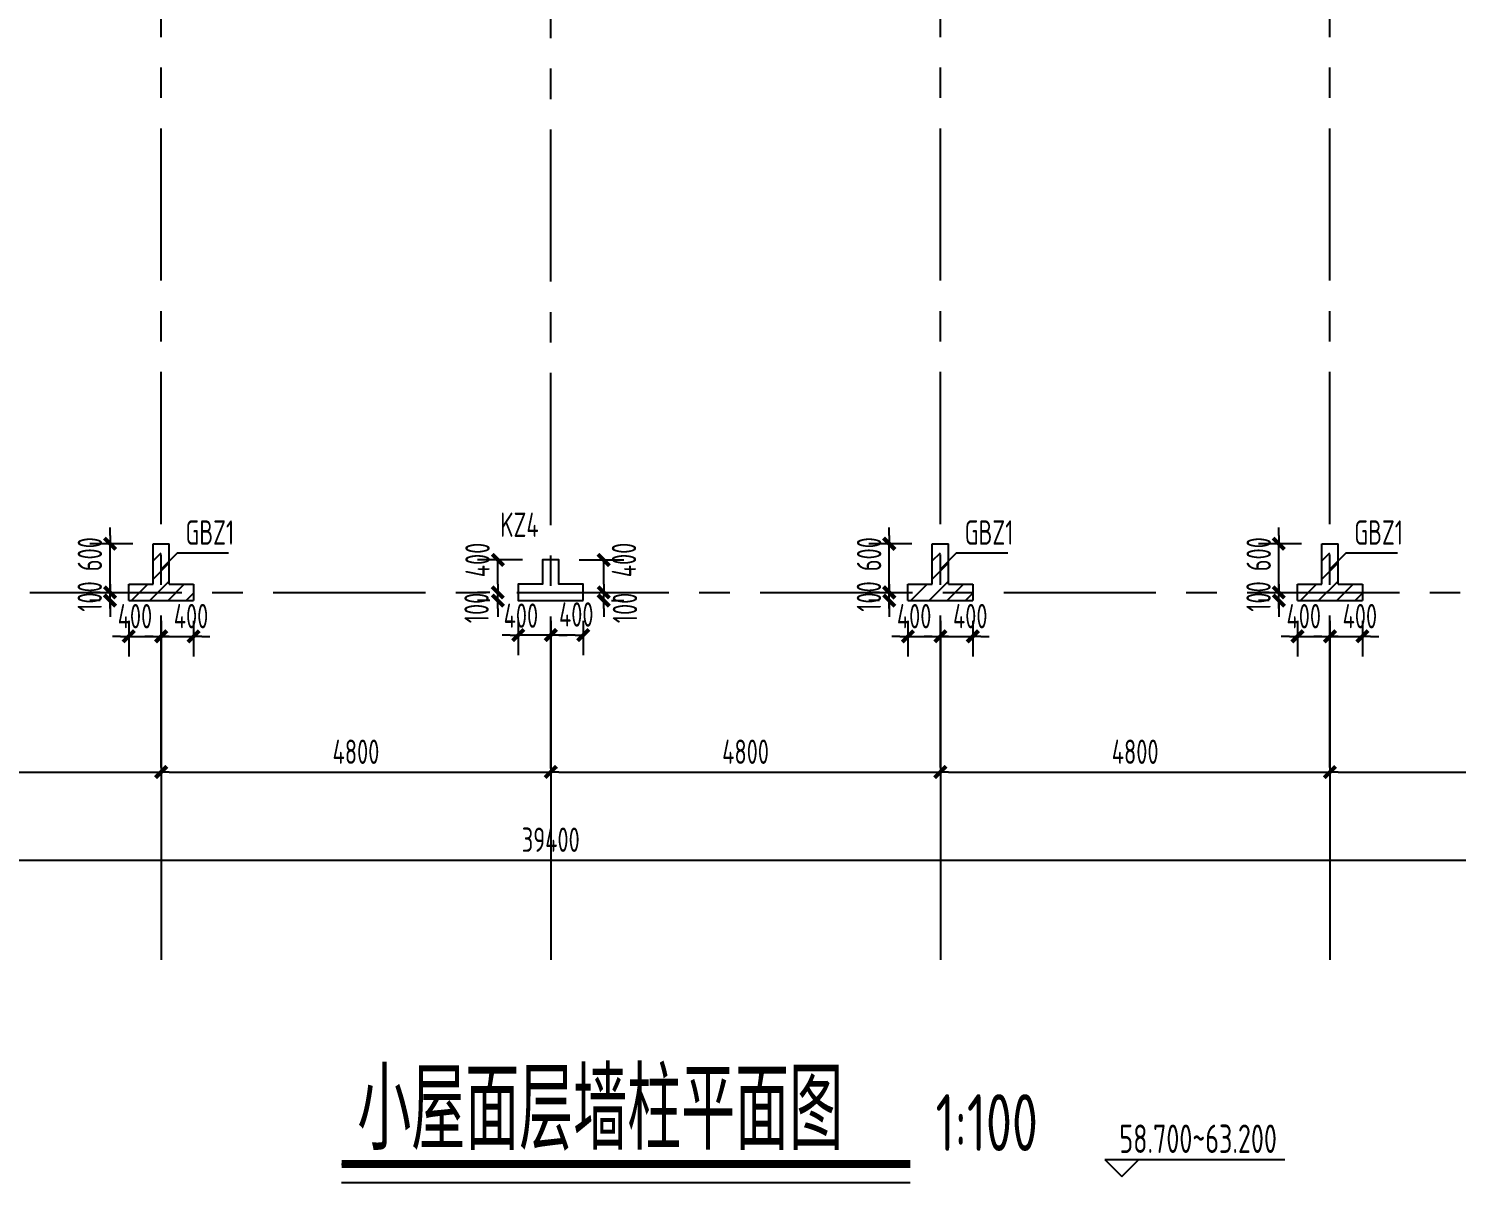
# Model space of a CAD drawing. Extents: x 580289 to 1106878, y -144605 to 78052.
# Drawn here: x 947210 to 964802, y 48427 to 62645 of the extents above; entities that cross this region are included whole.
import ezdxf
from ezdxf.enums import TextEntityAlignment as Align

# ---------------------------------------------------------------- set-up
doc = ezdxf.new("R2010")
doc.units = 0
doc.header["$LTSCALE"] = 100
doc.linetypes.add('CENTER', pattern=[2, 1.25, -0.25, 0.25, -0.25])
doc.linetypes.add('CONTINOUS', pattern=[0])
doc.layers.get('0').update_dxf_attribs({"linetype": 'CONTINUOUS'})
doc.layers.get('Defpoints').update_dxf_attribs({"linetype": 'CONTINUOUS'})
for name, color, linetype in [('AXIS', 3, 'CONTINUOUS'), ('b边缘构件阴影', 240, 'CONTINUOUS'), ('COLU', 7, 'CONTINUOUS'), ('DIM', 3, 'CONTINUOUS'), ('PAXIS', 253, 'CENTER'), ('PUB_DIM', 3, 'CONTINUOUS'), ('TEXT', 2, 'CONTINUOUS'), ('THIN', 7, 'CONTINUOUS'), ('柱标注', 2, 'CONTINUOUS')]:
    doc.layers.add(name, color=color, linetype=linetype)
doc.styles.get("Standard").update_dxf_attribs({"font": 'tssdeng.shx', "width": 0.7, "bigfont": 'tssdchn.shx'})
doc.styles.add('TSSD_Dimension', font='Tssdeng.shx', dxfattribs={"width": 0.7, "bigfont": 'tssdchn.shx'})
doc.dimstyles.new('TSSD_100_100$0', dxfattribs={"dimtxt": 300, "dimasz": 100, "dimexe": 250, "dimexo": 250, "dimgap": 100, "dimtad": 1, "dimdec": 0, "dimzin": 0, "dimdsep": 46, "dimtxsty": 'TSSD_Dimension', "dimblk": '_TSDBK', "dimblk1": '_TSDBK', "dimblk2": '_TSDBK', "dimsah": 1, "dimcen": 0, "dimclrt": 7, "dimadec": 0, "dimazin": 0, "dimtfac": 1, "dimtdec": 0, "dimtix": 1, "dimtmove": 2, "dimatfit": 3, "dimldrblk": '_TSDBK', "dimfxl": 1, "dimtolj": 1, "dimtzin": 0, "dimarcsym": 0})

# ---------------------------------------------------------------- blocks, each defined once
blk = doc.blocks.new('_TSDBK')
blk.add_line((-1, 0), (0, 0))
at = {"const_width": 0.5}
blk.add_lwpolyline([(-0.7, -0.7), (0.7, 0.7)], dxfattribs=at)
blk = doc.blocks.new('*D1605')
at = {"layer": 'Defpoints', "color": 0}
for p in [(944044, 53539), (948844, 53484), (948844, 53484)]:
    blk.add_point(p, dxfattribs=at)
at = {"layer": 'DIM', "color": 0, "lineweight": -2}
for p, q in [((944144, 53484), (948744, 53484)), ((944044, 53289), (944044, 53234))]:
    blk.add_line(p, q, dxfattribs=at)
at = {"layer": 'DIM', "color": 0, "lineweight": -2, "xscale": 100, "yscale": 100, "zscale": 100, "rotation": 180}
blk.add_blockref('_TSDBK', (944044, 53484), dxfattribs=at)
at = {"layer": 'DIM', "color": 0, "lineweight": -2, "xscale": 100, "yscale": 100, "zscale": 100}
blk.add_blockref('_TSDBK', (948844, 53484), dxfattribs=at)
at = {"layer": 'DIM', "color": 7, "insert": (946444, 53734), "char_height": 300, "attachment_point": 5, "style": 'TSSD_Dimension'}
blk.add_mtext('\\A1;4800', dxfattribs=at)
blk = doc.blocks.new('*D1606')
at = {"layer": 'Defpoints', "color": 0}
for p in [(948844, 53484), (953644, 53484), (953644, 53484)]:
    blk.add_point(p, dxfattribs=at)
at = {"layer": 'DIM', "color": 0, "lineweight": -2}
for p, q in [((953644, 53734), (953644, 53734)), ((948944, 53484), (953544, 53484))]:
    blk.add_line(p, q, dxfattribs=at)
at = {"layer": 'DIM', "color": 0, "lineweight": -2, "xscale": 100, "yscale": 100, "zscale": 100, "rotation": 180}
blk.add_blockref('_TSDBK', (948844, 53484), dxfattribs=at)
at = {"layer": 'DIM', "color": 0, "lineweight": -2, "xscale": 100, "yscale": 100, "zscale": 100}
blk.add_blockref('_TSDBK', (953644, 53484), dxfattribs=at)
at = {"layer": 'DIM', "color": 7, "insert": (951244, 53734), "char_height": 300, "attachment_point": 5, "style": 'TSSD_Dimension'}
blk.add_mtext('\\A1;4800', dxfattribs=at)
blk = doc.blocks.new('*D1607')
at = {"layer": 'Defpoints', "color": 0}
for p in [(953644, 53484), (958444, 53539), (958444, 53484)]:
    blk.add_point(p, dxfattribs=at)
at = {"layer": 'DIM', "color": 0, "lineweight": -2}
for p, q in [((953644, 53734), (953644, 53734)), ((953744, 53484), (958344, 53484)), ((958444, 53289), (958444, 53234))]:
    blk.add_line(p, q, dxfattribs=at)
at = {"layer": 'DIM', "color": 0, "lineweight": -2, "xscale": 100, "yscale": 100, "zscale": 100, "rotation": 180}
blk.add_blockref('_TSDBK', (953644, 53484), dxfattribs=at)
at = {"layer": 'DIM', "color": 0, "lineweight": -2, "xscale": 100, "yscale": 100, "zscale": 100}
blk.add_blockref('_TSDBK', (958444, 53484), dxfattribs=at)
at = {"layer": 'DIM', "color": 7, "insert": (956044, 53734), "char_height": 300, "attachment_point": 5, "style": 'TSSD_Dimension'}
blk.add_mtext('\\A1;4800', dxfattribs=at)
blk = doc.blocks.new('*D1608')
at = {"layer": 'Defpoints', "color": 0}
for p in [(958444, 53539), (963244, 53539), (963244, 53484)]:
    blk.add_point(p, dxfattribs=at)
at = {"layer": 'DIM', "color": 0, "lineweight": -2}
for p, q in [((958544, 53484), (963144, 53484)), ((958444, 53289), (958444, 53234)), ((963244, 53289), (963244, 53234))]:
    blk.add_line(p, q, dxfattribs=at)
at = {"layer": 'DIM', "color": 0, "lineweight": -2, "xscale": 100, "yscale": 100, "zscale": 100, "rotation": 180}
blk.add_blockref('_TSDBK', (958444, 53484), dxfattribs=at)
at = {"layer": 'DIM', "color": 0, "lineweight": -2, "xscale": 100, "yscale": 100, "zscale": 100}
blk.add_blockref('_TSDBK', (963244, 53484), dxfattribs=at)
at = {"layer": 'DIM', "color": 7, "insert": (960844, 53734), "char_height": 300, "attachment_point": 5, "style": 'TSSD_Dimension'}
blk.add_mtext('\\A1;4800', dxfattribs=at)
blk = doc.blocks.new('*D1609')
at = {"layer": 'Defpoints', "color": 0}
for p in [(963244, 53539), (968044, 53484), (968044, 53484)]:
    blk.add_point(p, dxfattribs=at)
at = {"layer": 'DIM', "color": 0, "lineweight": -2}
for p, q in [((963344, 53484), (967944, 53484)), ((963244, 53289), (963244, 53234))]:
    blk.add_line(p, q, dxfattribs=at)
at = {"layer": 'DIM', "color": 0, "lineweight": -2, "xscale": 100, "yscale": 100, "zscale": 100, "rotation": 180}
blk.add_blockref('_TSDBK', (963244, 53484), dxfattribs=at)
at = {"layer": 'DIM', "color": 0, "lineweight": -2, "xscale": 100, "yscale": 100, "zscale": 100}
blk.add_blockref('_TSDBK', (968044, 53484), dxfattribs=at)
at = {"layer": 'DIM', "color": 7, "insert": (965644, 53734), "char_height": 300, "attachment_point": 5, "style": 'TSSD_Dimension'}
blk.add_mtext('\\A1;4800', dxfattribs=at)
blk = doc.blocks.new('*D1614')
at = {"layer": 'Defpoints', "color": 0}
for p in [(933944, 52400), (973344, 52400), (973344, 52400)]:
    blk.add_point(p, dxfattribs=at)
at = {"layer": 'DIM', "color": 0, "lineweight": -2}
for p, q in [((934044, 52400), (973244, 52400)), ((933944, 52150), (933944, 52150))]:
    blk.add_line(p, q, dxfattribs=at)
at = {"layer": 'DIM', "color": 0, "lineweight": -2, "xscale": 100, "yscale": 100, "zscale": 100, "rotation": 180}
blk.add_blockref('_TSDBK', (933944, 52400), dxfattribs=at)
at = {"layer": 'DIM', "color": 0, "lineweight": -2, "xscale": 100, "yscale": 100, "zscale": 100}
blk.add_blockref('_TSDBK', (973344, 52400), dxfattribs=at)
at = {"layer": 'DIM', "color": 7, "insert": (953644, 52650), "char_height": 300, "attachment_point": 5, "style": 'TSSD_Dimension'}
blk.add_mtext('\\A1;39400', dxfattribs=at)
blk = doc.blocks.new('*D1623')
at = {"layer": 'Defpoints', "color": 0}
for p in [(952992, 55697), (953144, 55697), (953144, 55597)]:
    blk.add_point(p, dxfattribs=at)
at = {"layer": 'DIM', "color": 0, "lineweight": -2}
for p, q in [((952992, 55797), (952992, 55897)), ((952894, 55697), (952742, 55697)), ((952894, 55597), (952742, 55597)), ((952992, 55597), (952992, 55697)), ((952992, 55497), (952992, 55397))]:
    blk.add_line(p, q, dxfattribs=at)
at = {"layer": 'DIM', "color": 0, "lineweight": -2, "xscale": 100, "yscale": 100, "zscale": 100}
for p, rotation in [((952992, 55697), 270), ((952992, 55597), 90)]:
    blk.add_blockref('_TSDBK', p, dxfattribs=dict(at, rotation=rotation))
at = {"layer": 'DIM', "color": 7, "insert": (952730, 55506), "char_height": 300, "attachment_point": 5, "rotation": 90, "style": 'TSSD_Dimension'}
blk.add_mtext('\\A1;100', dxfattribs=at)
blk = doc.blocks.new('*D1624')
at = {"layer": 'Defpoints', "color": 0}
for p in [(952992, 56097), (953544, 56097), (953144, 55697)]:
    blk.add_point(p, dxfattribs=at)
at = {"layer": 'DIM', "color": 0, "lineweight": -2}
for p, q in [((953294, 56097), (952742, 56097)), ((952992, 55797), (952992, 55997)), ((952894, 55697), (952742, 55697))]:
    blk.add_line(p, q, dxfattribs=at)
at = {"layer": 'DIM', "color": 0, "lineweight": -2, "xscale": 100, "yscale": 100, "zscale": 100}
for p, rotation in [((952992, 56097), 90), ((952992, 55697), 270)]:
    blk.add_blockref('_TSDBK', p, dxfattribs=dict(at, rotation=rotation))
at = {"layer": 'DIM', "color": 7, "insert": (952742, 56097), "char_height": 300, "attachment_point": 5, "rotation": 90, "style": 'TSSD_Dimension'}
blk.add_mtext('\\A1;400', dxfattribs=at)
blk = doc.blocks.new('*D1660')
at = {"layer": 'Defpoints', "color": 0}
for p in [(953644, 55597), (954044, 55597), (953644, 55172)]:
    blk.add_point(p, dxfattribs=at)
at = {"layer": 'DIM', "color": 0, "lineweight": -2}
for p, q in [((953644, 55347), (953644, 54922)), ((954044, 55347), (954044, 54922)), ((953944, 55172), (953744, 55172))]:
    blk.add_line(p, q, dxfattribs=at)
at = {"layer": 'DIM', "color": 0, "lineweight": -2, "xscale": 100, "yscale": 100, "zscale": 100}
for p, rotation in [((953644, 55172), 179.9999999933299), ((954044, 55172), 359.9999999933299)]:
    blk.add_blockref('_TSDBK', p, dxfattribs=dict(at, rotation=rotation))
at = {"layer": 'DIM', "color": 7, "insert": (953958, 55425), "char_height": 300, "attachment_point": 5, "rotation": 360, "style": 'TSSD_Dimension'}
blk.add_mtext('\\A1;400', dxfattribs=at)
blk = doc.blocks.new('*D1661')
at = {"layer": 'Defpoints', "color": 0}
for p in [(953244, 55597), (953644, 55597), (953244, 55172)]:
    blk.add_point(p, dxfattribs=at)
at = {"layer": 'DIM', "color": 0, "lineweight": -2}
for p, q in [((953244, 55347), (953244, 54922)), ((953644, 55347), (953644, 54922)), ((953144, 55172), (953044, 55172)), ((953644, 55172), (953244, 55172)), ((953744, 55172), (953844, 55172))]:
    blk.add_line(p, q, dxfattribs=at)
at = {"layer": 'DIM', "color": 0, "lineweight": -2, "xscale": 100, "yscale": 100, "zscale": 100}
for p, rotation in [((953244, 55172), 359.9999999933299), ((953644, 55172), 179.9999999933299)]:
    blk.add_blockref('_TSDBK', p, dxfattribs=dict(at, rotation=rotation))
at = {"layer": 'DIM', "color": 7, "insert": (953276, 55411), "char_height": 300, "attachment_point": 5, "rotation": 360, "style": 'TSSD_Dimension'}
blk.add_mtext('\\A1;400', dxfattribs=at)
blk = doc.blocks.new('*D1662')
at = {"layer": 'Defpoints', "color": 0}
for p in [(954144, 55697), (954144, 55597), (954296, 55697)]:
    blk.add_point(p, dxfattribs=at)
at = {"layer": 'DIM', "color": 0, "lineweight": -2}
for p, q in [((954296, 55797), (954296, 55897)), ((954296, 55597), (954296, 55697)), ((954394, 55697), (954546, 55697)), ((954394, 55597), (954546, 55597)), ((954296, 55497), (954296, 55397))]:
    blk.add_line(p, q, dxfattribs=at)
at = {"layer": 'DIM', "color": 0, "lineweight": -2, "xscale": 100, "yscale": 100, "zscale": 100}
for p, rotation in [((954296, 55697), 270), ((954296, 55597), 90)]:
    blk.add_blockref('_TSDBK', p, dxfattribs=dict(at, rotation=rotation))
at = {"layer": 'DIM', "color": 7, "insert": (954558, 55506), "char_height": 300, "attachment_point": 5, "rotation": 90, "style": 'TSSD_Dimension'}
blk.add_mtext('\\A1;100', dxfattribs=at)
blk = doc.blocks.new('*D1663')
at = {"layer": 'Defpoints', "color": 0}
for p in [(953744, 56097), (954296, 56097), (954144, 55697)]:
    blk.add_point(p, dxfattribs=at)
at = {"layer": 'DIM', "color": 0, "lineweight": -2}
for p, q in [((953994, 56097), (954546, 56097)), ((954296, 55797), (954296, 55997)), ((954394, 55697), (954546, 55697))]:
    blk.add_line(p, q, dxfattribs=at)
at = {"layer": 'DIM', "color": 0, "lineweight": -2, "xscale": 100, "yscale": 100, "zscale": 100}
for p, rotation in [((954296, 56097), 90), ((954296, 55697), 270)]:
    blk.add_blockref('_TSDBK', p, dxfattribs=dict(at, rotation=rotation))
at = {"layer": 'DIM', "color": 7, "insert": (954546, 56097), "char_height": 300, "attachment_point": 5, "rotation": 90, "style": 'TSSD_Dimension'}
blk.add_mtext('\\A1;400', dxfattribs=at)
blk = doc.blocks.new('*D1693')
at = {"layer": 'Defpoints', "color": 0}
for p in [(948444, 55597), (948844, 55597), (948844, 55156)]:
    blk.add_point(p, dxfattribs=at)
at = {"layer": 'DIM', "color": 0, "lineweight": -2}
for p, q in [((948444, 55347), (948444, 54906)), ((948844, 55347), (948844, 54906)), ((948344, 55156), (948244, 55156)), ((948444, 55156), (948844, 55156)), ((948944, 55156), (949044, 55156))]:
    blk.add_line(p, q, dxfattribs=at)
at = {"layer": 'DIM', "color": 0, "lineweight": -2, "xscale": 100, "yscale": 100, "zscale": 100}
blk.add_blockref('_TSDBK', (948444, 55156), dxfattribs=at)
at = {"layer": 'DIM', "color": 0, "lineweight": -2, "xscale": 100, "yscale": 100, "zscale": 100, "rotation": 180}
blk.add_blockref('_TSDBK', (948844, 55156), dxfattribs=at)
at = {"layer": 'DIM', "color": 7, "insert": (948521, 55404), "char_height": 300, "attachment_point": 5, "style": 'TSSD_Dimension'}
blk.add_mtext('\\A1;400', dxfattribs=at)
blk = doc.blocks.new('*D1694')
at = {"layer": 'Defpoints', "color": 0}
for p in [(948844, 55597), (949244, 55597), (949244, 55156)]:
    blk.add_point(p, dxfattribs=at)
at = {"layer": 'DIM', "color": 0, "lineweight": -2}
for p, q in [((948844, 55347), (948844, 54906)), ((949244, 55347), (949244, 54906)), ((948744, 55156), (948644, 55156)), ((948844, 55156), (949244, 55156)), ((949344, 55156), (949444, 55156))]:
    blk.add_line(p, q, dxfattribs=at)
at = {"layer": 'DIM', "color": 0, "lineweight": -2, "xscale": 100, "yscale": 100, "zscale": 100}
blk.add_blockref('_TSDBK', (948844, 55156), dxfattribs=at)
at = {"layer": 'DIM', "color": 0, "lineweight": -2, "xscale": 100, "yscale": 100, "zscale": 100, "rotation": 180}
blk.add_blockref('_TSDBK', (949244, 55156), dxfattribs=at)
at = {"layer": 'DIM', "color": 7, "insert": (949212, 55405), "char_height": 300, "attachment_point": 5, "style": 'TSSD_Dimension'}
blk.add_mtext('\\A1;400', dxfattribs=at)
blk = doc.blocks.new('*D1695')
at = {"layer": 'Defpoints', "color": 0}
for p in [(948214, 55697), (948344, 55697), (948344, 55597)]:
    blk.add_point(p, dxfattribs=at)
at = {"layer": 'DIM', "color": 0, "lineweight": -2}
for p, q in [((948214, 55797), (948214, 55897)), ((948094, 55697), (947964, 55697)), ((948094, 55597), (947964, 55597)), ((948214, 55597), (948214, 55697)), ((948214, 55497), (948214, 55397))]:
    blk.add_line(p, q, dxfattribs=at)
at = {"layer": 'DIM', "color": 0, "lineweight": -2, "xscale": 100, "yscale": 100, "zscale": 100}
for p, rotation in [((948214, 55697), 270), ((948214, 55597), 90)]:
    blk.add_blockref('_TSDBK', p, dxfattribs=dict(at, rotation=rotation))
at = {"layer": 'DIM', "color": 7, "insert": (947964, 55647), "char_height": 300, "attachment_point": 5, "rotation": 90, "style": 'TSSD_Dimension'}
blk.add_mtext('\\A1;100', dxfattribs=at)
blk = doc.blocks.new('*D1696')
at = {"layer": 'Defpoints', "color": 0}
for p in [(948214, 56297), (948744, 56297), (948344, 55697)]:
    blk.add_point(p, dxfattribs=at)
at = {"layer": 'DIM', "color": 0, "lineweight": -2}
for p, q in [((948214, 56397), (948214, 56497)), ((948494, 56297), (947964, 56297)), ((948214, 55697), (948214, 56297)), ((948094, 55697), (947964, 55697)), ((948214, 55597), (948214, 55497))]:
    blk.add_line(p, q, dxfattribs=at)
at = {"layer": 'DIM', "color": 0, "lineweight": -2, "xscale": 100, "yscale": 100, "zscale": 100}
for p, rotation in [((948214, 56297), 270), ((948214, 55697), 90)]:
    blk.add_blockref('_TSDBK', p, dxfattribs=dict(at, rotation=rotation))
at = {"layer": 'DIM', "color": 7, "insert": (947966, 56168), "char_height": 300, "attachment_point": 5, "rotation": 90, "style": 'TSSD_Dimension'}
blk.add_mtext('\\A1;600', dxfattribs=at)
blk = doc.blocks.new('*D1697')
at = {"layer": 'Defpoints', "color": 0}
for p in [(958044, 55597), (958444, 55597), (958444, 55156)]:
    blk.add_point(p, dxfattribs=at)
at = {"layer": 'DIM', "color": 0, "lineweight": -2}
for p, q in [((958044, 55347), (958044, 54906)), ((958444, 55347), (958444, 54906)), ((957944, 55156), (957844, 55156)), ((958044, 55156), (958444, 55156)), ((958544, 55156), (958644, 55156))]:
    blk.add_line(p, q, dxfattribs=at)
at = {"layer": 'DIM', "color": 0, "lineweight": -2, "xscale": 100, "yscale": 100, "zscale": 100}
blk.add_blockref('_TSDBK', (958044, 55156), dxfattribs=at)
at = {"layer": 'DIM', "color": 0, "lineweight": -2, "xscale": 100, "yscale": 100, "zscale": 100, "rotation": 180}
blk.add_blockref('_TSDBK', (958444, 55156), dxfattribs=at)
at = {"layer": 'DIM', "color": 7, "insert": (958121, 55404), "char_height": 300, "attachment_point": 5, "style": 'TSSD_Dimension'}
blk.add_mtext('\\A1;400', dxfattribs=at)
blk = doc.blocks.new('*D1698')
at = {"layer": 'Defpoints', "color": 0}
for p in [(958444, 55597), (958844, 55597), (958844, 55156)]:
    blk.add_point(p, dxfattribs=at)
at = {"layer": 'DIM', "color": 0, "lineweight": -2}
for p, q in [((958444, 55347), (958444, 54906)), ((958844, 55347), (958844, 54906)), ((958344, 55156), (958244, 55156)), ((958444, 55156), (958844, 55156)), ((958944, 55156), (959044, 55156))]:
    blk.add_line(p, q, dxfattribs=at)
at = {"layer": 'DIM', "color": 0, "lineweight": -2, "xscale": 100, "yscale": 100, "zscale": 100}
blk.add_blockref('_TSDBK', (958444, 55156), dxfattribs=at)
at = {"layer": 'DIM', "color": 0, "lineweight": -2, "xscale": 100, "yscale": 100, "zscale": 100, "rotation": 180}
blk.add_blockref('_TSDBK', (958844, 55156), dxfattribs=at)
at = {"layer": 'DIM', "color": 7, "insert": (958812, 55405), "char_height": 300, "attachment_point": 5, "style": 'TSSD_Dimension'}
blk.add_mtext('\\A1;400', dxfattribs=at)
blk = doc.blocks.new('*D1699')
at = {"layer": 'Defpoints', "color": 0}
for p in [(957814, 55697), (957944, 55697), (957944, 55597)]:
    blk.add_point(p, dxfattribs=at)
at = {"layer": 'DIM', "color": 0, "lineweight": -2}
for p, q in [((957814, 55797), (957814, 55897)), ((957694, 55697), (957564, 55697)), ((957694, 55597), (957564, 55597)), ((957814, 55597), (957814, 55697)), ((957814, 55497), (957814, 55397))]:
    blk.add_line(p, q, dxfattribs=at)
at = {"layer": 'DIM', "color": 0, "lineweight": -2, "xscale": 100, "yscale": 100, "zscale": 100}
for p, rotation in [((957814, 55697), 270), ((957814, 55597), 90)]:
    blk.add_blockref('_TSDBK', p, dxfattribs=dict(at, rotation=rotation))
at = {"layer": 'DIM', "color": 7, "insert": (957564, 55647), "char_height": 300, "attachment_point": 5, "rotation": 90, "style": 'TSSD_Dimension'}
blk.add_mtext('\\A1;100', dxfattribs=at)
blk = doc.blocks.new('*D1700')
at = {"layer": 'Defpoints', "color": 0}
for p in [(957814, 56297), (958344, 56297), (957944, 55697)]:
    blk.add_point(p, dxfattribs=at)
at = {"layer": 'DIM', "color": 0, "lineweight": -2}
for p, q in [((957814, 56397), (957814, 56497)), ((958094, 56297), (957564, 56297)), ((957814, 55697), (957814, 56297)), ((957694, 55697), (957564, 55697)), ((957814, 55597), (957814, 55497))]:
    blk.add_line(p, q, dxfattribs=at)
at = {"layer": 'DIM', "color": 0, "lineweight": -2, "xscale": 100, "yscale": 100, "zscale": 100}
for p, rotation in [((957814, 56297), 270), ((957814, 55697), 90)]:
    blk.add_blockref('_TSDBK', p, dxfattribs=dict(at, rotation=rotation))
at = {"layer": 'DIM', "color": 7, "insert": (957566, 56168), "char_height": 300, "attachment_point": 5, "rotation": 90, "style": 'TSSD_Dimension'}
blk.add_mtext('\\A1;600', dxfattribs=at)
blk = doc.blocks.new('*D1701')
at = {"layer": 'Defpoints', "color": 0}
for p in [(962844, 55597), (963244, 55597), (963244, 55156)]:
    blk.add_point(p, dxfattribs=at)
at = {"layer": 'DIM', "color": 0, "lineweight": -2}
for p, q in [((962844, 55347), (962844, 54906)), ((963244, 55347), (963244, 54906)), ((962744, 55156), (962644, 55156)), ((962844, 55156), (963244, 55156)), ((963344, 55156), (963444, 55156))]:
    blk.add_line(p, q, dxfattribs=at)
at = {"layer": 'DIM', "color": 0, "lineweight": -2, "xscale": 100, "yscale": 100, "zscale": 100}
blk.add_blockref('_TSDBK', (962844, 55156), dxfattribs=at)
at = {"layer": 'DIM', "color": 0, "lineweight": -2, "xscale": 100, "yscale": 100, "zscale": 100, "rotation": 180}
blk.add_blockref('_TSDBK', (963244, 55156), dxfattribs=at)
at = {"layer": 'DIM', "color": 7, "insert": (962921, 55404), "char_height": 300, "attachment_point": 5, "style": 'TSSD_Dimension'}
blk.add_mtext('\\A1;400', dxfattribs=at)
blk = doc.blocks.new('*D1702')
at = {"layer": 'Defpoints', "color": 0}
for p in [(963244, 55597), (963644, 55597), (963644, 55156)]:
    blk.add_point(p, dxfattribs=at)
at = {"layer": 'DIM', "color": 0, "lineweight": -2}
for p, q in [((963244, 55347), (963244, 54906)), ((963644, 55347), (963644, 54906)), ((963144, 55156), (963044, 55156)), ((963244, 55156), (963644, 55156)), ((963744, 55156), (963844, 55156))]:
    blk.add_line(p, q, dxfattribs=at)
at = {"layer": 'DIM', "color": 0, "lineweight": -2, "xscale": 100, "yscale": 100, "zscale": 100}
blk.add_blockref('_TSDBK', (963244, 55156), dxfattribs=at)
at = {"layer": 'DIM', "color": 0, "lineweight": -2, "xscale": 100, "yscale": 100, "zscale": 100, "rotation": 180}
blk.add_blockref('_TSDBK', (963644, 55156), dxfattribs=at)
at = {"layer": 'DIM', "color": 7, "insert": (963612, 55405), "char_height": 300, "attachment_point": 5, "style": 'TSSD_Dimension'}
blk.add_mtext('\\A1;400', dxfattribs=at)
blk = doc.blocks.new('*D1703')
at = {"layer": 'Defpoints', "color": 0}
for p in [(962614, 55697), (962744, 55697), (962744, 55597)]:
    blk.add_point(p, dxfattribs=at)
at = {"layer": 'DIM', "color": 0, "lineweight": -2}
for p, q in [((962614, 55797), (962614, 55897)), ((962494, 55697), (962364, 55697)), ((962494, 55597), (962364, 55597)), ((962614, 55597), (962614, 55697)), ((962614, 55497), (962614, 55397))]:
    blk.add_line(p, q, dxfattribs=at)
at = {"layer": 'DIM', "color": 0, "lineweight": -2, "xscale": 100, "yscale": 100, "zscale": 100}
for p, rotation in [((962614, 55697), 270), ((962614, 55597), 90)]:
    blk.add_blockref('_TSDBK', p, dxfattribs=dict(at, rotation=rotation))
at = {"layer": 'DIM', "color": 7, "insert": (962364, 55647), "char_height": 300, "attachment_point": 5, "rotation": 90, "style": 'TSSD_Dimension'}
blk.add_mtext('\\A1;100', dxfattribs=at)
blk = doc.blocks.new('*D1704')
at = {"layer": 'Defpoints', "color": 0}
for p in [(962614, 56297), (963144, 56297), (962744, 55697)]:
    blk.add_point(p, dxfattribs=at)
at = {"layer": 'DIM', "color": 0, "lineweight": -2}
for p, q in [((962614, 56397), (962614, 56497)), ((962894, 56297), (962364, 56297)), ((962614, 55697), (962614, 56297)), ((962494, 55697), (962364, 55697)), ((962614, 55597), (962614, 55497))]:
    blk.add_line(p, q, dxfattribs=at)
at = {"layer": 'DIM', "color": 0, "lineweight": -2, "xscale": 100, "yscale": 100, "zscale": 100}
for p, rotation in [((962614, 56297), 270), ((962614, 55697), 90)]:
    blk.add_blockref('_TSDBK', p, dxfattribs=dict(at, rotation=rotation))
at = {"layer": 'DIM', "color": 7, "insert": (962366, 56168), "char_height": 300, "attachment_point": 5, "rotation": 90, "style": 'TSSD_Dimension'}
blk.add_mtext('\\A1;600', dxfattribs=at)

msp = doc.modelspace()

# ---------------------------------------------------------------- hatches: boundary and pattern name
at = {"layer": 'b边缘构件阴影'}
h = msp.add_hatch(dxfattribs=at)
h.set_pattern_fill('ANSI31', color=256, scale=50, style=0)
h.set_pattern_definition([(45, (487351.74, -13991.34), (-112.2532, 112.2532), [])])
h.paths.add_polyline_path([(948844, 56297.5), (948744, 56297.5), (948744, 55797.5), (948444, 55797.5), (948444, 55697.5), (948844, 55697.5)])
h.paths.add_polyline_path([(949244, 55797.5), (948944, 55797.5), (948944, 56085.2), (948844, 55985.2), (948844, 55697.5), (949244, 55697.5)])
h.paths.add_polyline_path([(949244, 55697.5), (948844, 55697.5), (948844, 55597.5), (949244, 55597.5)])
h.paths.add_polyline_path([(948844, 55697.5), (948444, 55697.5), (948444, 55597.5), (948744, 55597.5), (948844, 55597.5)])
h = msp.add_hatch(dxfattribs=at)
h.set_pattern_fill('ANSI31', color=256, scale=50, style=0)
h.set_pattern_definition([(45, (496951.74, -13991.34), (-112.2532, 112.2532), [])])
h.paths.add_polyline_path([(958444, 56297.5), (958344, 56297.5), (958344, 55797.5), (958044, 55797.5), (958044, 55697.5), (958444, 55697.5)])
h.paths.add_polyline_path([(958844, 55797.5), (958544, 55797.5), (958544, 56085.2), (958444, 55985.2), (958444, 55697.5), (958844, 55697.5)])
h.paths.add_polyline_path([(958844, 55697.5), (958444, 55697.5), (958444, 55597.5), (958844, 55597.5)])
h.paths.add_polyline_path([(958444, 55697.5), (958044, 55697.5), (958044, 55597.5), (958344, 55597.5), (958444, 55597.5)])
h = msp.add_hatch(dxfattribs=at)
h.set_pattern_fill('ANSI31', color=256, scale=50, style=0)
h.set_pattern_definition([(45, (501751.74, -13991.34), (-112.2532, 112.2532), [])])
h.paths.add_polyline_path([(963244, 56297.5), (963144, 56297.5), (963144, 55797.5), (962844, 55797.5), (962844, 55697.5), (963244, 55697.5)])
h.paths.add_polyline_path([(963644, 55797.5), (963344, 55797.5), (963344, 56085.2), (963244, 55985.2), (963244, 55697.5), (963644, 55697.5)])
h.paths.add_polyline_path([(963644, 55697.5), (963244, 55697.5), (963244, 55597.5), (963644, 55597.5)])
h.paths.add_polyline_path([(963244, 55697.5), (962844, 55697.5), (962844, 55597.5), (963144, 55597.5), (963244, 55597.5)])

# ---------------------------------------------------------------- linework, layer by layer
at = {"layer": 'AXIS'}
for p, q in [((948844, 55171.7), (948844, 51171.7)), ((953644, 55171.7), (953644, 51171.7)), ((958444, 55171.7), (958444, 51171.7)), ((963244, 55171.7), (963244, 51171.7))]:
    msp.add_line(p, q, dxfattribs=at)
at = {"layer": 'COLU'}
for points in [[(948744, 55797.5), (948744, 56297.5)], [(948744, 56297.5), (948944, 56297.5)], [(948944, 55797.5), (948944, 56297.5)], [(958344, 55797.5), (958344, 56297.5)], [(958344, 56297.5), (958544, 56297.5)], [(958544, 55797.5), (958544, 56297.5)], [(963144, 55797.5), (963144, 56297.5)], [(963144, 56297.5), (963344, 56297.5)], [(963344, 55797.5), (963344, 56297.5)], [(948444, 55797.5), (948744, 55797.5)], [(948444, 55597.5), (948444, 55797.5)], [(948944, 55797.5), (949244, 55797.5)], [(949244, 55797.5), (949244, 55597.5)], [(958044, 55797.5), (958344, 55797.5)], [(958044, 55597.5), (958044, 55797.5)], [(958544, 55797.5), (958844, 55797.5)], [(958844, 55797.5), (958844, 55597.5)], [(962844, 55797.5), (963144, 55797.5)], [(962844, 55597.5), (962844, 55797.5)], [(963344, 55797.5), (963644, 55797.5)], [(963644, 55797.5), (963644, 55597.5)], [(948444, 55597.5), (948744, 55597.5)], [(948744, 55597.5), (949244, 55597.5)], [(958044, 55597.5), (958344, 55597.5)], [(958344, 55597.5), (958844, 55597.5)], [(962844, 55597.5), (963144, 55597.5)], [(963144, 55597.5), (963644, 55597.5)]]:
    msp.add_lwpolyline(points, dxfattribs=at)
msp.add_lwpolyline([(954044, 55597.5), (954044, 55797.5), (953744, 55797.5), (953744, 56097.5), (953544, 56097.5), (953544, 55797.5), (953244, 55797.5), (953244, 55597.5)], close=True, dxfattribs=at)
at = {"layer": 'PAXIS', "linetype": 'CENTER', "ltscale": 15}
for p, q in [((948844, 53539.4), (948844, 72193.3)), ((958444, 53539.4), (958444, 72191.9)), ((963244, 53539.4), (963244, 72191.9)), ((953644, 53526.5), (953644, 63897.5)), ((929224, 55697.5), (979041.6, 55697.5))]:
    msp.add_line(p, q, dxfattribs=at)
at = {"layer": 'PUB_DIM', "linetype": 'CONTINOUS'}
for p, q in [((960469.1, 48710.9), (960679.1, 48500.9)), ((960469.1, 48710.9), (962686.9, 48710.9)), ((960679.1, 48500.9), (960889.1, 48710.9))]:
    msp.add_line(p, q, dxfattribs=at)
at = {"layer": 'TEXT'}
for p, q in [((951065.8, 48652.8, 1140.8), (958073.8, 48652.8, 1140.8)), ((951065.8, 48426.9, 1140.8), (958073.8, 48426.9, 1140.8))]:
    msp.add_line(p, q, dxfattribs=at)
at = {"layer": 'TEXT', "const_width": 100, "elevation": 1140.8}
msp.add_lwpolyline([(951065.8, 48653.4), (958073.8, 48653.4)], dxfattribs=at)
at = {"layer": 'THIN'}
for points in [[(948844, 55985.2), (949044, 56185.2), (949674, 56185.2)], [(958444, 55985.2), (958644, 56185.2), (959274, 56185.2)], [(963244, 55985.2), (963444, 56185.2), (964074, 56185.2)]]:
    msp.add_lwpolyline(points, dxfattribs=at)

# ---------------------------------------------------------------- texts
at = {"layer": 'PUB_DIM', "width": 0.7}
msp.add_text('58.700~63.200', height=350, rotation=0, dxfattribs=at).set_placement((961619.5, 48965.2), align=Align.MIDDLE_CENTER)
at = {"layer": 'TEXT', "width": 0.7}
for s, height, p in [('GBZ1', 300, (949144, 56285.2)), ('GBZ1', 300, (958744, 56285.2)), ('GBZ1', 300, (963544, 56285.2)), ('小屋面层墙柱平面图', 1000, (951260.4, 48827.7)), ('1:100', 700, (958385.5, 48814.4))]:
    msp.add_text(s, height=height, dxfattribs=at).set_placement(p)
at = {"layer": '柱标注', "width": 0.7}
msp.add_text('KZ4', height=300, dxfattribs=at).set_placement((953257.3, 56531), align=Align.MIDDLE_CENTER)

# ---------------------------------------------------------------- dimensions: what is measured, and where the dimension line sits
at = {"layer": 'DIM'}
for base, p1, p2, angle, picture, middle in [((948213.8, 56297.5), (948344, 55697.5), (948744, 56297.5), 90, '*D1696', (947966.2, 56168.3)), ((957813.8, 56297.5), (957944, 55697.5), (958344, 56297.5), 90, '*D1700', (957566.2, 56168.3)), ((962613.8, 56297.5), (962744, 55697.5), (963144, 56297.5), 90, '*D1704', (962366.2, 56168.3)), ((952991.9, 56097.5), (953144, 55697.5), (953544, 56097.5), 90, '*D1624', (952741.9, 56097.5)), ((954296.2, 56097.5), (954144, 55697.5), (953744, 56097.5), 90, '*D1663', (954546.2, 56097.5)), ((952991.9, 55697.5), (953144, 55597.5), (953144, 55697.5), 90, '*D1623', (952729.6, 55505.6)), ((954296.2, 55697.5), (954144, 55597.5), (954144, 55697.5), 90, '*D1662', (954558.5, 55505.6)), ((953244, 55171.7), (953644, 55597.5), (953244, 55597.5), 180, '*D1661', (953276, 55411.2)), ((953644, 55171.7), (954044, 55597.5), (953644, 55597.5), 180, '*D1660', (953957.9, 55424.9))]:
    dim = msp.add_linear_dim(base=base, p1=p1, p2=p2, angle=angle, dimstyle='TSSD_100_100$0', dxfattribs=at)
    dim.commit()
    dim.dimension.update_dxf_attribs({"geometry": picture, "text_midpoint": middle, "dimtype": 160})
for base, p1, p2, picture, middle in [((948213.8, 55697.5), (948344, 55597.5), (948344, 55697.5), '*D1695', (947963.8, 55647.5)), ((957813.8, 55697.5), (957944, 55597.5), (957944, 55697.5), '*D1699', (957563.8, 55647.5)), ((962613.8, 55697.5), (962744, 55597.5), (962744, 55697.5), '*D1703', (962363.8, 55647.5))]:
    dim = msp.add_linear_dim(base=base, p1=p1, p2=p2, angle=90, dimstyle='TSSD_100_100$0', dxfattribs=at)
    dim.commit()
    dim.dimension.update_dxf_attribs({"geometry": picture, "text_midpoint": middle})
for base, p1, p2, picture, middle in [((948844, 55155.7), (948444, 55597.5), (948844, 55597.5), '*D1693', (948520.5, 55403.6)), ((949244, 55155.7), (948844, 55597.5), (949244, 55597.5), '*D1694', (949211.5, 55404.6)), ((958444, 55155.7), (958044, 55597.5), (958444, 55597.5), '*D1697', (958120.5, 55403.6)), ((958844, 55155.7), (958444, 55597.5), (958844, 55597.5), '*D1698', (958811.5, 55404.6)), ((963244, 55155.7), (962844, 55597.5), (963244, 55597.5), '*D1701', (962920.5, 55403.6)), ((963644, 55155.7), (963244, 55597.5), (963644, 55597.5), '*D1702', (963611.5, 55404.6))]:
    dim = msp.add_linear_dim(base=base, p1=p1, p2=p2, dimstyle='TSSD_100_100$0', dxfattribs=at)
    dim.commit()
    dim.dimension.update_dxf_attribs({"geometry": picture, "text_midpoint": middle, "dimtype": 160})
for base, p1, p2, picture, middle in [((948844, 53484.3), (944044, 53539.4), (948844, 53484.3), '*D1605', (946444, 53734.3)), ((953644, 53484.3), (948844, 53484.3), (953644, 53484.3), '*D1606', (951244, 53734.3)), ((958444, 53484.3), (953644, 53484.3), (958444, 53539.4), '*D1607', (956044, 53734.3)), ((963244, 53484.3), (958444, 53539.4), (963244, 53539.4), '*D1608', (960844, 53734.3)), ((968044, 53484.3), (963244, 53539.4), (968044, 53484.3), '*D1609', (965644, 53734.3)), ((973344, 52400.4), (933944, 52400.4), (973344, 52400.4), '*D1614', (953644, 52650.4))]:
    dim = msp.add_linear_dim(base=base, p1=p1, p2=p2, dimstyle='TSSD_100_100$0', dxfattribs=at)
    dim.commit()
    dim.dimension.update_dxf_attribs({"geometry": picture, "text_midpoint": middle})

doc.saveas('drawing.dxf')
